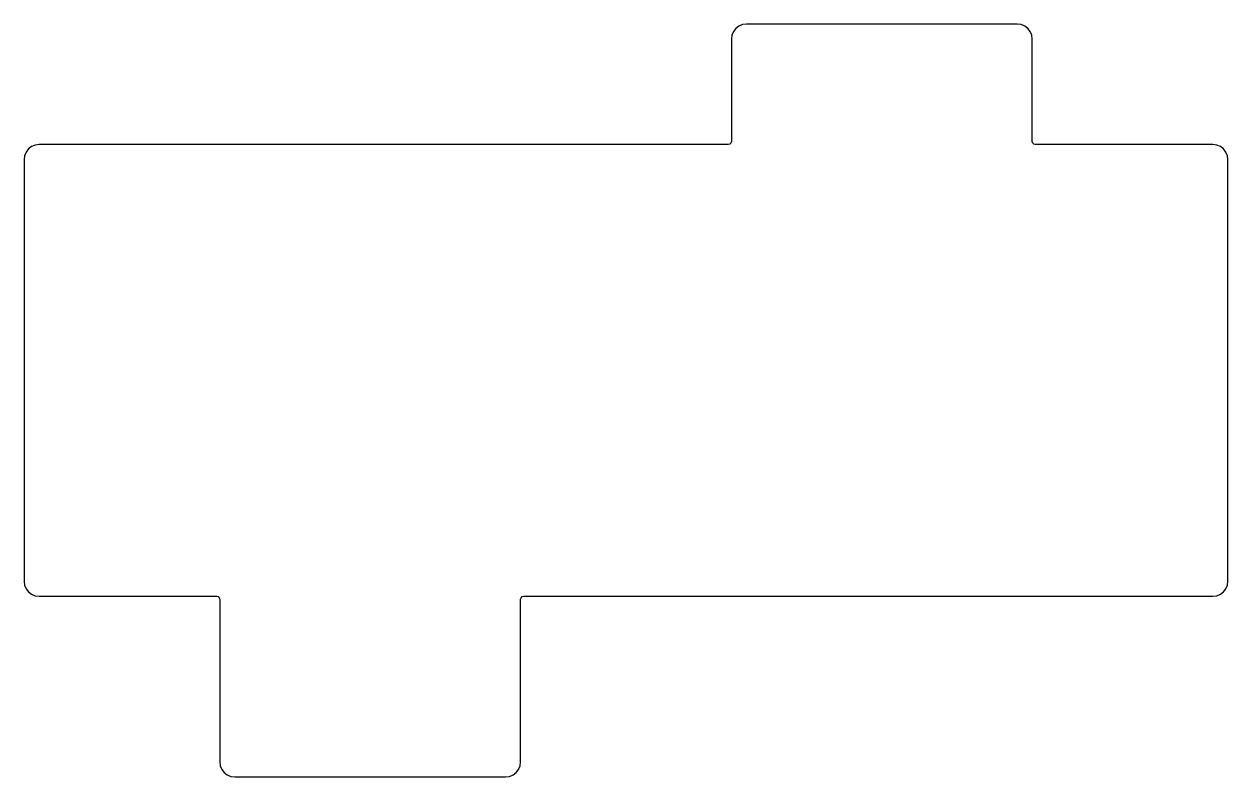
# Model space of a CAD drawing. Header units: millimetres. Extents: x -20 to 20, y -13.5 to 11.5.
import ezdxf

# ---------------------------------------------------------------- set-up
doc = ezdxf.new("R2010")
doc.units = ezdxf.units.MM
doc.layers.add('CUT_DESIGN_ONLY', color=1, linetype='Continuous')

msp = doc.modelspace()

# ---------------------------------------------------------------- linework, layer by layer
at = {"layer": 'CUT_DESIGN_ONLY'}
msp.add_lwpolyline([(-20, -7), (-19.982963, -7.12941), (-19.933013, -7.25), (-19.853553, -7.353553), (-19.75, -7.433013), (-19.62941, -7.482963), (-19.5, -7.5), (-13.6, -7.5), (-13.55, -7.513397), (-13.513397, -7.55), (-13.5, -7.6), (-13.5, -13), (-13.482963, -13.12941), (-13.433013, -13.25), (-13.353553, -13.353553), (-13.25, -13.433013), (-13.12941, -13.482963), (-13, -13.5), (-4, -13.5), (-3.87059, -13.482963), (-3.75, -13.433013), (-3.646447, -13.353553), (-3.566987, -13.25), (-3.517037, -13.12941), (-3.5, -13), (-3.5, -7.6), (-3.486603, -7.55), (-3.45, -7.513397), (-3.4, -7.5), (19.5, -7.5), (19.62941, -7.482963), (19.75, -7.433013), (19.853553, -7.353553), (19.933013, -7.25), (19.982963, -7.12941), (20, -7), (20, 7), (19.982963, 7.12941), (19.933013, 7.25), (19.853553, 7.353553), (19.75, 7.433013), (19.62941, 7.482963), (19.5, 7.5), (13.6, 7.5), (13.55, 7.513397), (13.513397, 7.55), (13.5, 7.6), (13.5, 11), (13.482963, 11.12941), (13.433013, 11.25), (13.353553, 11.353553), (13.25, 11.433013), (13.12941, 11.482963), (13, 11.5), (4, 11.5), (3.87059, 11.482963), (3.75, 11.433013), (3.646447, 11.353553), (3.566987, 11.25), (3.517037, 11.12941), (3.5, 11), (3.5, 7.6), (3.486603, 7.55), (3.45, 7.513397), (3.4, 7.5), (-19.5, 7.5), (-19.62941, 7.482963), (-19.75, 7.433013), (-19.853553, 7.353553), (-19.933013, 7.25), (-19.982963, 7.12941), (-20, 7)], close=True, dxfattribs=at)

doc.saveas('drawing.dxf')
